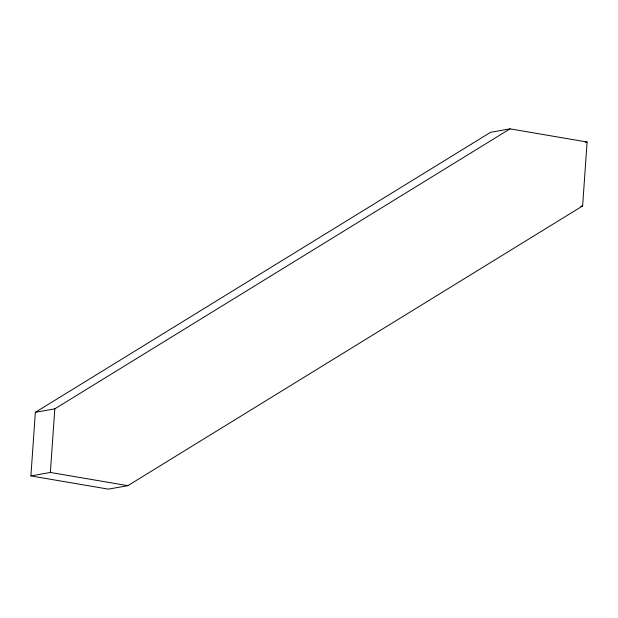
<?xml version="1.0" encoding="UTF-8"?>
<svg xmlns="http://www.w3.org/2000/svg" width="618" height="618" viewBox="0 0 618 618"><rect width="100%" height="100%" fill="white"/><g stroke="black" fill="none" stroke-linecap="round" stroke-linejoin="round"><path stroke-width="0.93" d="M30.9 475.922L35.35 412.314L490.561 132.322L510.028 128.861L587.1 142.016L582.627 205.941L127.826 485.678L108.359 489.139L30.9 475.922L50.367 472.453L127.826 485.678M50.367 472.453L54.817 408.846L510.028 128.861M585.246 142.349L587.1 142.016M580.773 206.265L582.627 205.941M35.35 412.314L54.817 408.846"/></g></svg>
